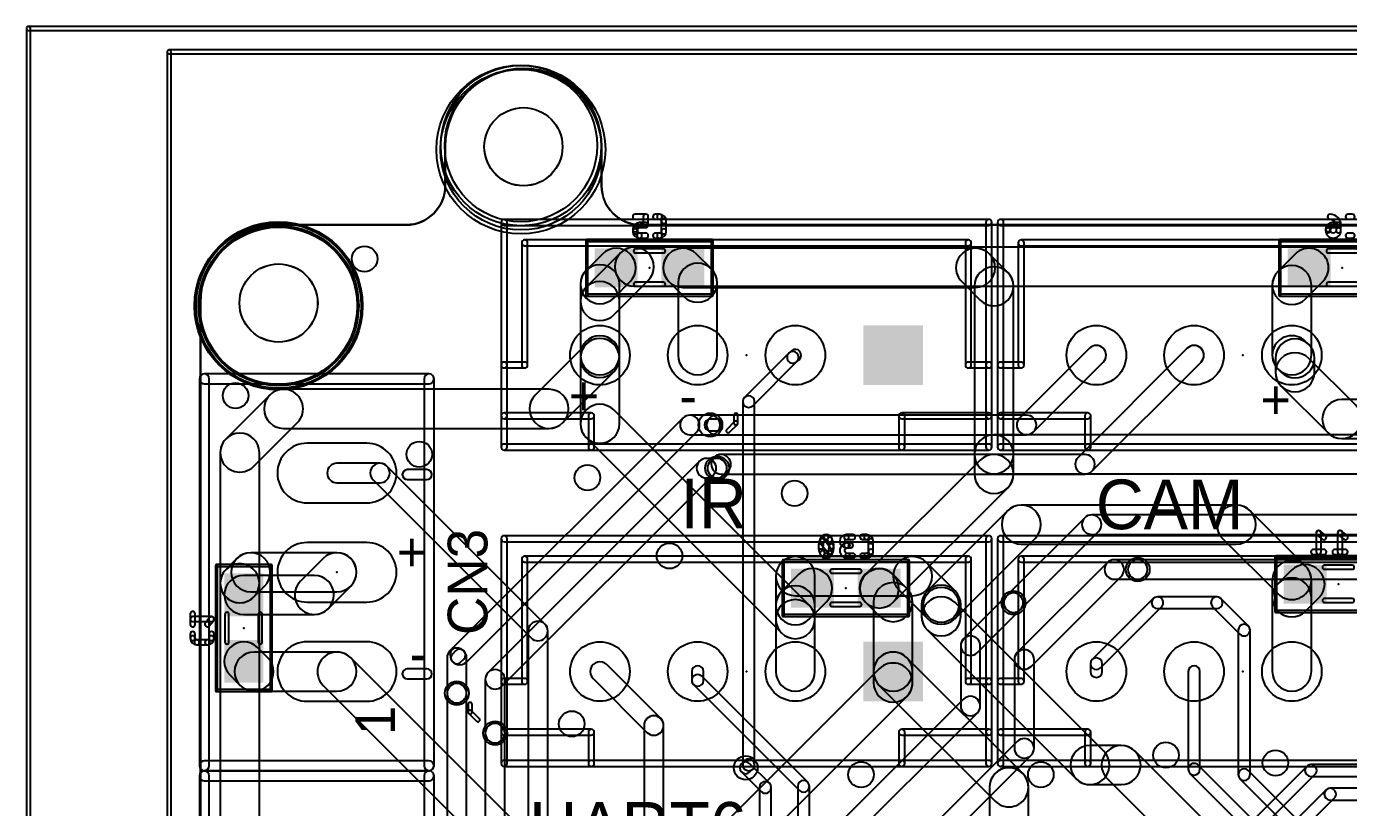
# Model space of a CAD drawing. Extents: x -4.5 to 73, y -1.7 to 47.2.
# Drawn here: x -4.45 to 29.37, y 27.16 to 47.15 of the extents above; entities that cross this region are included whole.
import ezdxf
from ezdxf.enums import TextEntityAlignment as Align

# ---------------------------------------------------------------- set-up
doc = ezdxf.new("R2010")
doc.units = 0
for name, color, linetype in [('1', 12, 'CONTINUOUS'), ('16', 132, 'CONTINUOUS'), ('17', 110, 'CONTINUOUS'), ('18', 110, 'CONTINUOUS'), ('20', 31, 'CONTINUOUS'), ('21', 253, 'CONTINUOUS'), ('22', 253, 'CONTINUOUS'), ('23', 53, 'CONTINUOUS'), ('24', 53, 'CONTINUOUS'), ('25', 253, 'CONTINUOUS'), ('26', 253, 'CONTINUOUS'), ('40', 132, 'CONTINUOUS'), ('41', 12, 'CONTINUOUS'), ('42', 132, 'CONTINUOUS'), ('51', 253, 'CONTINUOUS'), ('52', 253, 'CONTINUOUS')]:
    doc.layers.add(name, color=color, linetype=linetype)

# ---------------------------------------------------------------- blocks, each defined once
blk = doc.blocks.new('RECT')
blk.add_solid([(-0.5, -0.5), (0.5, -0.5), (-0.5, 0.5), (0.5, 0.5)])
blk = doc.blocks.new('ROUNDP')
blk.add_circle((0, 0), 0.5)
blk = doc.blocks.new('LONGP100')
blk.add_lwpolyline([(-0.5, -0.5), (0.5, -0.5, 1), (0.5, 0.5), (-0.5, 0.5, 1)], format="xyb", close=True)
blk = doc.blocks.new('SQUAREP')
blk.add_solid([(-0.5, -0.5), (0.5, -0.5), (-0.5, 0.5), (0.5, 0.5)])
blk = doc.blocks.new('ROUNDV')
blk.add_circle((0, 0), 0.5)

msp = doc.modelspace()

# ---------------------------------------------------------------- linework, layer by layer
at = {"layer": '1'}
for points in [[(-0.85, 46.5), (-0.85, -1.6, 1), (-0.75, -1.6), (-0.75, 46.5, 1)], [(72.4, 46.55), (-0.8, 46.55, 1), (-0.8, 46.45), (72.4, 46.45, 1)], [(10.5736, 39.7664), (11.4536, 40.6464, 1), (10.7464, 41.3536), (9.8664, 40.4736, 1)], [(11.1, 40.5), (40.7, 40.5, 1), (40.7, 41.5), (11.1, 41.5, 1)], [(10.72, 38.735), (10.72, 40.12, 1), (9.72, 40.12), (9.72, 38.735, 1)], [(9.72, 38.735), (9.72, 38.6649, 1), (10.72, 38.6649), (10.72, 38.735, 1)], [(27.5664, 38.3814), (27.6464, 38.3014, 1), (28.3536, 39.0086), (28.2736, 39.0886, 1)], [(9.8664, 39.0184), (8.5645, 37.7164, 1), (9.2716, 37.0093), (10.5736, 38.3113, 1)], [(10.72, 36.98), (10.72, 38.6649, 1), (9.72, 38.6649), (9.72, 36.98, 1)], [(22.7432, 38.9118), (20.9574, 37.126, 1), (21.311, 36.7724), (23.0968, 38.5582, 1)], [(22.8062, 35.7676), (25.5968, 38.5582, 1), (25.2432, 38.9118), (22.4526, 36.1212, 1)], [(27.5, 38.655), (27.5, 38.3, 1), (28.5, 38.3), (28.5, 38.655, 1)], [(27.6464, 37.9464), (28.8464, 36.7464, 1), (29.5536, 37.4536), (28.3536, 38.6536, 1)], [(1.3621, 35.8895), (2.4819, 37.0093, 1), (1.7748, 37.7164), (0.6549, 36.5966, 1)], [(2.1283, 36.8629), (8.918, 36.8629, 1), (8.918, 37.8629), (2.1283, 37.8629, 1)], [(29.2, 36.6), (60.1, 36.6, 1), (60.1, 37.6), (29.2, 37.6, 1)], [(15.5736, 32.3336), (10.5736, 37.3336, 1), (9.8664, 36.6264), (14.8664, 31.6264, 1)], [(13.2, 37.0992), (13.0458, 37.0992, 1), (13.0458, 36.7992), (13.2, 36.7992, 1)], [(21.1342, 37.1992), (13.2, 37.1992, 1), (13.2, 36.6992), (21.1342, 36.6992, 1)], [(1.5085, 32.9), (1.5085, 36.2431, 1), (0.5085, 36.2431), (0.5085, 32.9, 1)], [(13.3964, 35.6676), (13.4964, 35.7676, 1), (13.1428, 36.1212), (13.0428, 36.0212, 1)], [(13.3196, 35.6944), (22.6294, 35.6944, 1), (22.6294, 36.1944), (13.3196, 36.1944, 1)], [(3.4925, 35.4688), (4.5925, 35.4688, 1), (4.5925, 35.9688), (3.4925, 35.9688, 1)], [(8.813, 31.8518), (4.7693, 35.8955, 1), (4.4157, 35.542), (8.4594, 31.4983, 1)], [(22.6232, 34.5768), (20.6232, 32.5768, 1), (20.9768, 32.2232), (22.9768, 34.2232, 1)], [(34.6, 34.65), (22.8, 34.65, 1), (22.8, 34.15), (34.6, 34.15, 1)], [(0.9337, 33.5323), (0.6549, 33.2536, 1), (1.3621, 32.5464), (1.6408, 32.8252, 1)], [(3.4925, 33.6788), (1.2873, 33.6788, 1), (1.2873, 32.6788), (3.4925, 32.6788, 1)], [(15.72, 31.98), (15.72, 33.08, 1), (14.72, 33.08), (14.72, 31.98, 1)], [(15.22, 32.58), (18.22, 32.58, 1), (18.22, 33.58), (15.22, 33.58, 1)], [(17.8664, 32.7264), (18.5964, 31.9964, 1), (19.3036, 32.7036), (18.5736, 33.4336, 1)], [(35.6492, 33.5014), (23.9772, 33.5014, 1), (23.9772, 33.0014), (35.6492, 33.0014, 1)], [(1.5085, 23.1), (1.5085, 32.9, 1), (0.5085, 32.9), (0.5085, 23.1, 1)], [(19.45, 32.05), (19.45, 32.35, 1), (18.45, 32.35), (18.45, 32.05, 1)], [(15.72, 30.6388), (15.72, 31.98, 1), (14.72, 31.98), (14.72, 30.6388, 1)], [(23.1081, 28.599), (19.3036, 32.4036, 1), (18.5964, 31.6964), (22.401, 27.8919, 1)], [(24.3752, 32.5061), (22.8139, 30.9448, 1), (23.0261, 30.7327), (24.5873, 32.2939, 1)], [(26, 32.55), (24.4813, 32.55, 1), (24.4813, 32.25), (26, 32.25, 1)], [(26.8061, 31.8061), (26.1061, 32.5061, 1), (25.8939, 32.2939), (26.5939, 31.5939, 1)], [(8.3862, 31.6751), (8.3862, 20.6, 1), (8.8862, 20.6), (8.8862, 31.6751, 1)], [(26.85, 28), (26.85, 31.7, 1), (26.55, 31.7), (26.55, 28, 1)], [(17.3664, 30.2852), (20.3291, 27.3225, 1), (21.0362, 28.0296), (18.0736, 30.9923, 1)], [(11.7768, 29.4355), (10.3968, 30.8155, 1), (10.0432, 30.462), (11.4232, 29.082, 1)], [(12.57, 30.6388), (12.57, 30.4104, 1), (12.87, 30.4104), (12.87, 30.6388, 1)], [(22.77, 30.8388), (22.77, 30.6388, 1), (23.07, 30.6388), (23.07, 30.8388, 1)], [(25.27, 30.6388), (25.27, 28.1388, 1), (25.57, 28.1388), (25.57, 30.6388, 1)], [(12.6139, 30.3043), (15.3231, 27.5951, 1), (15.5353, 27.8073), (12.8261, 30.5165, 1)], [(6.8098, 20.1402), (6.8098, 30.0846, 1), (6.3098, 30.0846), (6.3098, 20.1402, 1)], [(11.35, 29.2588), (11.35, 20.3776, 1), (11.85, 20.3776), (11.85, 29.2588, 1)], [(7.7884, 20.5616), (7.7884, 29.0632, 1), (7.2884, 29.0632), (7.2884, 20.5616, 1)], [(23.5545, 28.7455), (22.7545, 28.7455, 1), (22.7545, 27.7455), (23.5545, 27.7455, 1)], [(25.9036, 26.6036), (23.9081, 28.599, 1), (23.201, 27.8919), (25.1964, 25.8964, 1)], [(13.8445, 28.0689), (14.3445, 27.5689, 1), (14.5567, 27.7811), (14.0567, 28.2811, 1)], [(20.1827, 27.6761), (20.1827, 25.161, 1), (21.1827, 25.161), (21.1827, 27.6761, 1)], [(29.3085, 24.4624), (25.5261, 28.2448, 1), (25.3139, 28.0327), (29.0963, 24.2503, 1)], [(30.1061, 24.8061), (26.8061, 28.1061, 1), (26.5939, 27.8939), (29.8939, 24.5939, 1)], [(14.3006, 27.675), (14.3006, 19.0494, 1), (14.6006, 19.0494), (14.6006, 27.675, 1)], [(15.2792, 27.7012), (15.2792, 19.4708, 1), (15.5792, 19.4708), (15.5792, 27.7012, 1)]]:
    msp.add_lwpolyline(points, format="xyb", close=True, dxfattribs=at)
at = {"layer": '16'}
for points in [[(-4.45, 47.1), (-4.45, -0.7, 1), (-4.35, -0.7), (-4.35, 47.1, 1)], [(72.9, 47.15), (-4.4, 47.15, 1), (-4.4, 47.05), (72.9, 47.05, 1)], [(10.5736, 40.1989), (10.9923, 40.6177, 1), (10.2852, 41.3248), (9.8664, 40.9061, 1)], [(12.3388, 40.4713), (19.8287, 40.4713, 1), (19.8287, 41.4713), (12.3388, 41.4713, 1)], [(13.0736, 40.9436), (12.6923, 41.3248, 1), (11.9852, 40.6177), (12.3664, 40.2364, 1)], [(19.4752, 40.6177), (19.9464, 40.1464, 1), (20.6536, 40.8536), (20.1823, 41.3248, 1)], [(28.2736, 40.1777), (28.7136, 40.6177, 1), (28.0064, 41.3248), (27.5664, 40.8848, 1)], [(10.72, 38.735), (10.72, 40.5525, 1), (9.72, 40.5525), (9.72, 38.735, 1)], [(13.22, 38.735), (13.22, 40.59, 1), (12.22, 40.59), (12.22, 38.735, 1)], [(19.8, 40.5), (19.8, 36.2, 1), (20.8, 36.2), (20.8, 40.5, 1)], [(28.42, 38.735), (28.42, 40.5313, 1), (27.42, 40.5313), (27.42, 38.735, 1)], [(15.0493, 38.7863), (13.9183, 37.6553, 1), (14.1305, 37.4431), (15.2615, 38.5741, 1)], [(15.2524, 38.5658), (15.317, 38.6206, 1), (15.123, 38.8494), (15.0584, 38.7946, 1)], [(13.8744, 37.5492), (13.8744, 28.2488, 1), (14.1744, 28.2488), (14.1744, 37.5492, 1)], [(12.3428, 37.126), (6.4584, 31.2416, 1), (6.812, 30.888), (12.6964, 36.7724, 1)], [(13.0458, 37.1992), (12.5196, 37.1992, 1), (12.5196, 36.6992), (13.0458, 36.6992, 1)], [(19.8, 36.2), (19.8, 35.695, 1), (20.8, 35.695), (20.8, 36.2, 1)], [(20.3, 35.7), (30.02, 35.7, 1), (30.02, 36.7), (20.3, 36.7, 1)], [(19.9464, 36.0486), (17.0164, 33.1186, 1), (17.7236, 32.4114), (20.6536, 35.3414, 1)], [(7.7152, 30.2616), (13.1212, 35.6676, 1), (12.7676, 36.0212), (7.3616, 30.6152, 1)], [(12.9444, 35.5944), (13.2196, 35.5944, 1), (13.2196, 36.0944), (12.9444, 36.0944, 1)], [(20.6464, 34.7536), (18.5964, 32.7036, 1), (19.3036, 31.9964), (21.3536, 34.0464, 1)], [(26.5, 34.9), (21, 34.9, 1), (21, 33.9), (26.5, 33.9, 1)], [(28.2736, 33.3336), (26.8536, 34.7536, 1), (26.1464, 34.0464), (27.5664, 32.6264, 1)], [(3.1389, 33.5323), (2.5602, 32.9536, 1), (3.2673, 32.2464), (3.8461, 32.8252, 1)], [(23.2004, 33.4282), (20.8978, 31.1256, 1), (21.2514, 30.772), (23.554, 33.0746, 1)], [(23.9772, 33.5014), (23.3772, 33.5014, 1), (23.3772, 33.0014), (23.9772, 33.0014, 1)], [(15.5736, 31.9814), (16.0136, 32.4214, 1), (15.3064, 33.1286), (14.8664, 32.6886, 1)], [(17.7236, 33.1186), (17.7136, 33.1286, 1), (17.0064, 32.4214), (17.0164, 32.4114, 1)], [(18.0736, 32.7686), (17.7236, 33.1186, 1), (17.0164, 32.4114), (17.3664, 32.0614, 1)], [(28.2736, 32.1814), (28.6136, 32.5214, 1), (27.9064, 33.2286), (27.5664, 32.8886, 1)], [(28.42, 30.6388), (28.42, 32.98, 1), (27.42, 32.98), (27.42, 30.6388, 1)], [(2.9138, 33.1), (1.1113, 33.1, 1), (1.1113, 32.1), (2.9138, 32.1, 1)], [(15.72, 30.6388), (15.72, 32.335, 1), (14.72, 32.335), (14.72, 30.6388, 1)], [(18.22, 30.6388), (18.22, 32.415, 1), (17.22, 32.415), (17.22, 30.6388, 1)], [(28.42, 30.6388), (28.42, 32.535, 1), (27.42, 32.535), (27.42, 30.6388, 1)], [(20.6232, 32.5768), (19.5232, 31.4768, 1), (19.8768, 31.1232), (20.9768, 32.2232, 1)], [(19.45, 31.3), (19.45, 29.7554, 1), (19.95, 29.7554), (19.95, 31.3, 1)], [(1.7261, 30.9923), (1.4648, 31.2536, 1), (0.7577, 30.5464), (1.0189, 30.2852, 1)], [(3.4925, 31.1388), (1.3725, 31.1388, 1), (1.3725, 30.1388), (3.4925, 30.1388, 1)], [(3.1389, 30.2852), (7.3464, 26.0777, 1), (8.0536, 26.7848), (3.8461, 30.9923, 1)], [(6.3098, 30.9894), (6.3098, 30.0846, 1), (6.8098, 30.0846), (6.8098, 30.9894, 1)], [(6.5291, 31.1709), (6.4537, 31.0955, 1), (6.6659, 30.8833), (6.7413, 30.9587, 1)], [(18.22, 30.3575), (18.22, 30.6388, 1), (17.22, 30.6388), (17.22, 30.3575, 1)], [(20.8246, 30.9488), (20.8246, 28.6746, 1), (21.3246, 28.6746), (21.3246, 30.9488, 1)], [(17.3664, 30.7111), (12.9777, 26.3223, 1), (13.6848, 25.6152), (18.0736, 30.0039, 1)], [(7.7884, 29.0632), (7.7884, 30.4384, 1), (7.2884, 30.4384), (7.2884, 29.0632, 1)], [(19.5232, 29.9322), (15.9906, 26.3996, 1), (16.3442, 26.046), (19.8768, 29.5786, 1)], [(20.8978, 28.8514), (17.4232, 25.3768, 1), (17.7768, 25.0232), (21.2514, 28.4978, 1)], [(13.9183, 28.3549), (13.8445, 28.2811, 1), (14.0567, 28.0689), (14.1305, 28.1427, 1)], [(24.7061, 24.1939), (28.5121, 27.9999, 1), (28.2999, 28.2121), (24.4939, 24.4061, 1)], [(32.8156, 28.256), (28.406, 28.256, 1), (28.406, 27.956), (32.8156, 27.956, 1)], [(28.7939, 27.6061), (25.6939, 24.5061, 1), (25.9061, 24.2939), (29.0061, 27.3939, 1)], [(35.4, 27.65), (28.9, 27.65, 1), (28.9, 27.35), (35.4, 27.35, 1)]]:
    msp.add_lwpolyline(points, format="xyb", close=True, dxfattribs=at)
at = {"layer": '20'}
for points in [[(10.2621, 44.0714, 1), (10.2631, 44.0714, 1), (6.2621, 44.0714, 1), (6.2631, 44.0714, -1)], [(6.2621, 44.0714), (6.2621, 43.0714, 1), (6.2631, 43.0714), (6.2631, 44.0714, 1)], [(10.2631, 43.0714), (10.2631, 44.0714, 1), (10.2621, 44.0714), (10.2621, 43.0714, 1)], [(5.2626, 42.0719, 1), (5.2626, 42.0709, 0.4142), (6.2631, 43.0714, 1), (6.2621, 43.0714, -0.4142)], [(10.2631, 43.0714, 1), (10.2621, 43.0714, 0.4142), (11.2626, 42.0709, 1), (11.2626, 42.0719, -0.4142)], [(2, 42.0709, 1), (2, 42.0719, 0.4142), (-0.0005, 40.0714, 1), (0.0005, 40.0714, -0.4142)], [(5.2626, 42.0719), (2, 42.0719, 1), (2, 42.0709), (5.2626, 42.0709, 1)], [(34.2076, 42.0719), (11.2626, 42.0719, 1), (11.2626, 42.0709), (34.2076, 42.071, 1)], [(-0.0005, 40.0714), (-0.0005, 6, 1), (0.0005, 6), (0.0005, 40.0714, 1)]]:
    msp.add_lwpolyline(points, format="xyb", close=True, dxfattribs=at)
for centre, radius in [((8.2626, 44.0714), 1.0005), ((8.2626, 44.0714), 0.9995), ((2, 40.0714), 1.0005), ((2, 40.0714), 0.9995)]:
    msp.add_circle(centre, radius, dxfattribs=at)
at = {"layer": '21'}
for points in [[(7.77, 42.0588), (20.17, 42.0588, 1), (20.17, 42.2112), (7.77, 42.2112, 1)], [(7.8462, 38.485), (7.8462, 42.135, 1), (7.6938, 42.135), (7.6938, 38.485, 1)], [(20.2462, 38.485), (20.2462, 42.135, 1), (20.0938, 42.135), (20.0938, 38.485, 1)], [(20.47, 42.0588), (32.87, 42.0588, 1), (32.87, 42.2112), (20.47, 42.2112, 1)], [(20.5462, 38.485), (20.5462, 42.135, 1), (20.3938, 42.135), (20.3938, 38.485, 1)], [(19.645, 41.6862), (8.295, 41.6862, 1), (8.295, 41.5338), (19.645, 41.5338, 1)], [(8.2188, 41.61), (8.2188, 38.485, 1), (8.3712, 38.485), (8.3712, 41.61, 1)], [(19.7212, 38.485), (19.7212, 41.61, 1), (19.5688, 41.61), (19.5688, 38.485, 1)], [(32.345, 41.6862), (20.995, 41.6862, 1), (20.995, 41.5338), (32.345, 41.5338, 1)], [(20.9188, 41.61), (20.9188, 38.485, 1), (21.0712, 38.485), (21.0712, 41.61, 1)], [(7.8462, 37.185), (7.8462, 38.485, 1), (7.6938, 38.485), (7.6938, 37.185, 1)], [(8.295, 38.5612), (7.77, 38.5612, 1), (7.77, 38.4088), (8.295, 38.4088, 1)], [(20.17, 38.5612), (19.645, 38.5612, 1), (19.645, 38.4088), (20.17, 38.4088, 1)], [(20.2462, 37.185), (20.2462, 38.485, 1), (20.0938, 38.485), (20.0938, 37.185, 1)], [(20.5462, 37.185), (20.5462, 38.485, 1), (20.3938, 38.485), (20.3938, 37.185, 1)], [(20.995, 38.5612), (20.47, 38.5612, 1), (20.47, 38.4088), (20.995, 38.4088, 1)], [(5.85, 38.2558), (0.1, 38.2558, 1), (0.1, 38.0018), (5.85, 38.0018, 1)], [(-0.027, 38.1288), (-0.027, 28.2288, 1), (0.227, 28.2288), (0.227, 38.1288, 1)], [(5.977, 28.2288), (5.977, 38.1288, 1), (5.723, 38.1288), (5.723, 28.2288, 1)], [(7.8462, 36.385), (7.8462, 37.185, 1), (7.6938, 37.185), (7.6938, 36.385, 1)], [(10, 37.2612), (7.77, 37.2612, 1), (7.77, 37.1088), (10, 37.1088, 1)], [(10.0762, 36.385), (10.0762, 37.185, 1), (9.9238, 37.185), (9.9238, 36.385, 1)], [(20.17, 37.2612), (17.94, 37.2612, 1), (17.94, 37.1088), (20.17, 37.1088, 1)], [(17.8638, 37.185), (17.8638, 36.385, 1), (18.0162, 36.385), (18.0162, 37.185, 1)], [(20.2462, 36.385), (20.2462, 37.185, 1), (20.0938, 37.185), (20.0938, 36.385, 1)], [(20.5462, 36.385), (20.5462, 37.185, 1), (20.3938, 37.185), (20.3938, 36.385, 1)], [(22.7, 37.2612), (20.47, 37.2612, 1), (20.47, 37.1088), (22.7, 37.1088, 1)], [(22.7762, 36.385), (22.7762, 37.185, 1), (22.6238, 37.185), (22.6238, 36.385, 1)], [(10, 36.4612), (7.77, 36.4612, 1), (7.77, 36.3088), (10, 36.3088, 1)], [(17.94, 36.4612), (10, 36.4612, 1), (10, 36.3088), (17.94, 36.3088, 1)], [(20.17, 36.4612), (17.94, 36.4612, 1), (17.94, 36.3088), (20.17, 36.3088, 1)], [(22.7, 36.4612), (20.47, 36.4612, 1), (20.47, 36.3088), (22.7, 36.3088, 1)], [(30.64, 36.4612), (22.7, 36.4612, 1), (22.7, 36.3088), (30.64, 36.3088, 1)], [(5.7925, 35.8058), (5.2925, 35.8058, 1), (5.2925, 35.5517), (5.7925, 35.5517, 1)], [(7.77, 33.9626), (20.17, 33.9626, 1), (20.17, 34.115), (7.77, 34.115, 1)], [(7.8462, 30.3888), (7.8462, 34.0388, 1), (7.6938, 34.0388), (7.6938, 30.3888, 1)], [(20.2462, 30.3888), (20.2462, 34.0388, 1), (20.0938, 34.0388), (20.0938, 30.3888, 1)], [(20.47, 33.9626), (32.87, 33.9626, 1), (32.87, 34.115), (20.47, 34.115, 1)], [(20.5462, 30.3888), (20.5462, 34.0388, 1), (20.3938, 34.0388), (20.3938, 30.3888, 1)], [(19.645, 33.59), (8.295, 33.59, 1), (8.295, 33.4376), (19.645, 33.4376, 1)], [(8.2188, 33.5138), (8.2188, 30.3888, 1), (8.3712, 30.3888), (8.3712, 33.5138, 1)], [(19.7212, 30.3888), (19.7212, 33.5138, 1), (19.5688, 33.5138), (19.5688, 30.3888, 1)], [(32.345, 33.59), (20.995, 33.59, 1), (20.995, 33.4376), (32.345, 33.4376, 1)], [(20.9188, 33.5138), (20.9188, 30.3888, 1), (21.0712, 30.3888), (21.0712, 33.5138, 1)], [(5.7925, 30.7058), (5.2925, 30.7058, 1), (5.2925, 30.4518), (5.7925, 30.4518, 1)], [(7.8462, 29.0888), (7.8462, 30.3888, 1), (7.6938, 30.3888), (7.6938, 29.0888, 1)], [(8.295, 30.465), (7.77, 30.465, 1), (7.77, 30.3126), (8.295, 30.3126, 1)], [(20.17, 30.465), (19.645, 30.465, 1), (19.645, 30.3126), (20.17, 30.3126, 1)], [(20.2462, 29.0888), (20.2462, 30.3888, 1), (20.0938, 30.3888), (20.0938, 29.0888, 1)], [(20.5462, 29.0888), (20.5462, 30.3888, 1), (20.3938, 30.3888), (20.3938, 29.0888, 1)], [(20.995, 30.465), (20.47, 30.465, 1), (20.47, 30.3126), (20.995, 30.3126, 1)], [(7.8462, 28.2888), (7.8462, 29.0888, 1), (7.6938, 29.0888), (7.6938, 28.2888, 1)], [(10, 29.165), (7.77, 29.165, 1), (7.77, 29.0126), (10, 29.0126, 1)], [(10.0762, 28.2888), (10.0762, 29.0888, 1), (9.9238, 29.0888), (9.9238, 28.2888, 1)], [(20.17, 29.165), (17.94, 29.165, 1), (17.94, 29.0126), (20.17, 29.0126, 1)], [(17.8638, 29.0888), (17.8638, 28.2888, 1), (18.0162, 28.2888), (18.0162, 29.0888, 1)], [(20.2462, 28.2888), (20.2462, 29.0888, 1), (20.0938, 29.0888), (20.0938, 28.2888, 1)], [(20.5462, 28.2888), (20.5462, 29.0888, 1), (20.3938, 29.0888), (20.3938, 28.2888, 1)], [(22.7, 29.165), (20.47, 29.165, 1), (20.47, 29.0126), (22.7, 29.0126, 1)], [(22.7762, 28.2888), (22.7762, 29.0888, 1), (22.6238, 29.0888), (22.6238, 28.2888, 1)], [(0.1, 28.1018), (5.85, 28.1018, 1), (5.85, 28.3558), (0.1, 28.3558, 1)], [(-0.027, 27.9688), (-0.027, 18.0688, 1), (0.227, 18.0688), (0.227, 27.9688, 1)], [(5.85, 28.0957), (0.1, 28.0957, 1), (0.1, 27.8418), (5.85, 27.8418, 1)], [(5.977, 18.0688), (5.977, 27.9688, 1), (5.723, 27.9688), (5.723, 18.0688, 1)], [(10, 28.365), (7.77, 28.365, 1), (7.77, 28.2126), (10, 28.2126, 1)], [(17.94, 28.365), (10, 28.365, 1), (10, 28.2126), (17.94, 28.2126, 1)], [(20.17, 28.365), (17.94, 28.365, 1), (17.94, 28.2126), (20.17, 28.2126, 1)], [(22.7, 28.365), (20.47, 28.365, 1), (20.47, 28.2126), (22.7, 28.2126, 1)], [(30.64, 28.365), (22.7, 28.365, 1), (22.7, 28.2126), (30.64, 28.2126, 1)]]:
    msp.add_lwpolyline(points, format="xyb", close=True, dxfattribs=at)
at = {"layer": '23'}
for p in [(13.97, 38.735), (26.67, 38.735), (3.4925, 33.1788), (13.97, 30.6388), (26.67, 30.6388)]:
    msp.add_point(p, dxfattribs=at)
at = {"layer": '24'}
for p in [(11.4888, 40.9713), (29.21, 40.9713), (29.11, 32.875), (16.51, 32.775), (1.1113, 31.75)]:
    msp.add_point(p, dxfattribs=at)
at = {"layer": '26'}
for points in [[(11.3928, 42.3428), (11.1247, 42.3428, 1), (11.1247, 42.2159), (11.3928, 42.2159, 1)], [(11.4563, 42.0649), (11.4563, 42.2794, 1), (11.3293, 42.2794), (11.3293, 42.0649, 1)], [(11.7456, 42.3428), (11.6384, 42.3428, 1), (11.6384, 42.2159), (11.7456, 42.2159, 1)], [(11.7893, 42.1721, 1), (11.9163, 42.1721, 0.4142), (11.7456, 42.3428, 1), (11.7456, 42.2158, -0.4142)], [(29.0505, 42.0649, 1), (29.1775, 42.0649, 0.4142), (28.8995, 42.3428, 1), (28.8995, 42.2158, -0.4142)], [(29.4668, 42.3428), (29.3596, 42.3428, 1), (29.3596, 42.2159), (29.4668, 42.2159, 1)], [(11.2319, 42.0014, 1), (11.2319, 42.1284, 0.4142), (11.0612, 41.9576, 1), (11.1882, 41.9576, -0.4142)], [(11.1882, 41.904), (11.1882, 41.9576, 1), (11.0612, 41.9576), (11.0612, 41.904, 1)], [(11.1882, 41.904, 1), (11.0612, 41.904, 0.4142), (11.2319, 41.7333, 1), (11.2319, 41.8603, -0.4142)], [(11.2319, 42.0014), (11.3928, 42.0014, 1), (11.3928, 42.1284), (11.2319, 42.1284, 1)], [(11.7456, 41.8603, 1), (11.7456, 41.7333, 0.4142), (11.9163, 41.904, 1), (11.7893, 41.904, -0.4142)], [(11.9163, 41.904), (11.9163, 42.1721, 1), (11.7893, 42.1721), (11.7893, 41.904, 1)], [(28.9532, 42.0014, 1), (28.9532, 42.1284, 0.4142), (28.7824, 41.9576, 1), (28.9094, 41.9576, -0.4142)], [(28.7824, 41.9576), (28.7824, 41.9308, 1), (28.9094, 41.9308), (28.9094, 41.9576, 1)], [(28.9094, 41.9308, 1), (28.7824, 41.9308, 1), (29.1775, 41.9308, 1), (29.0505, 41.9308, -1)], [(29.114, 42.1284), (28.9532, 42.1284, 1), (28.9532, 42.0014), (29.114, 42.0014, 1)], [(29.1775, 41.9308), (29.1775, 42.0649, 1), (29.0505, 42.0649), (29.0505, 41.9308, 1)], [(11.3928, 41.8603), (11.2319, 41.8603, 1), (11.2319, 41.7333), (11.3928, 41.7333, 1)], [(11.6384, 41.7333), (11.7456, 41.7333, 1), (11.7456, 41.8603), (11.6384, 41.8603, 1)], [(29.3596, 41.7333), (29.4668, 41.7333, 1), (29.4668, 41.8603), (29.3596, 41.8603, 1)], [(28.5421, 34.1831), (28.5421, 33.7005, 1), (28.6692, 33.7005), (28.6692, 34.1831, 1)], [(28.7794, 34.1254), (28.6453, 34.2327, 1), (28.566, 34.1335), (28.7, 34.0263, 1)], [(29.328, 34.1254), (29.194, 34.2327, 1), (29.1146, 34.1335), (29.2487, 34.0263, 1)], [(29.0908, 34.1831), (29.0908, 33.7005, 1), (29.2178, 33.7005), (29.2178, 34.1831, 1)], [(15.9689, 33.9882, 1), (15.8547, 34.0439, 0.1139), (15.8081, 33.8418, 1), (15.9351, 33.8418, -0.1139)], [(15.9351, 33.8418, 1), (15.8081, 33.8418, 0.1139), (15.8547, 33.6397, 1), (15.9689, 33.6953, -0.1139)], [(16.1625, 33.7474), (15.948, 34.0155, 1), (15.8488, 33.9362), (16.0633, 33.6681, 1)], [(16.0056, 34.0196, 1), (16.0057, 34.1466, 0.3205), (15.8517, 34.0367, 1), (15.9719, 33.9955, -0.3205)], [(16.0394, 33.9955, 1), (16.1596, 34.0367, 0.3205), (16.0057, 34.1466, 1), (16.0056, 34.0196, -0.3205)], [(16.0762, 33.8418, 1), (16.2032, 33.8418, 0.1139), (16.1566, 34.0439, 1), (16.0424, 33.9882, -0.1139)], [(16.0424, 33.6953, 1), (16.1566, 33.6397, 0.1139), (16.2032, 33.8418, 1), (16.0762, 33.8418, -0.1139)], [(16.5275, 34.0196, 1), (16.5275, 34.1466, 1), (16.5275, 33.8051, 1), (16.5275, 33.9321, -1)], [(16.5543, 33.8051, 1), (16.5543, 33.9321, 1), (16.5543, 33.537, 1), (16.5543, 33.664, -1)], [(16.6883, 34.1466), (16.5275, 34.1466, 1), (16.5275, 34.0196), (16.6883, 34.0196, 1)], [(16.5275, 33.8051), (16.6347, 33.8051, 1), (16.6347, 33.9321), (16.5275, 33.9321, 1)], [(17.0412, 34.1466), (16.9339, 34.1466, 1), (16.9339, 34.0196), (17.0412, 34.0196, 1)], [(17.0849, 33.9759, 1), (17.2119, 33.9759, 0.4142), (17.0412, 34.1466, 1), (17.0412, 34.0196, -0.4142)], [(17.2119, 33.7077), (17.2119, 33.9759, 1), (17.0849, 33.9759), (17.0849, 33.7077, 1)], [(15.9719, 33.6881, 1), (15.8517, 33.6469, 0.3204), (16.0056, 33.537, 1), (16.0057, 33.664, -0.3204)], [(16.0057, 33.664, 1), (16.0056, 33.537, 0.3205), (16.1596, 33.6469, 1), (16.0394, 33.6881, -0.3205)], [(16.6883, 33.664), (16.5543, 33.664, 1), (16.5543, 33.537), (16.6883, 33.537, 1)], [(16.9339, 33.537), (17.0412, 33.537, 1), (17.0412, 33.664), (16.9339, 33.664, 1)], [(17.0412, 33.664, 1), (17.0412, 33.537, 0.4142), (17.2119, 33.7077, 1), (17.0849, 33.7077, -0.4142)], [(28.7397, 33.764), (28.4716, 33.764, 1), (28.4716, 33.637), (28.7397, 33.637, 1)], [(29.2883, 33.764), (29.0202, 33.764, 1), (29.0202, 33.637), (29.2883, 33.637, 1)], [(-0.1333, 31.846), (-0.1333, 32.1141, 1), (-0.2603, 32.1141), (-0.2603, 31.846, 1)], [(0.2858, 32.0435), (-0.1968, 32.0435, 1), (-0.1968, 31.9165), (0.2858, 31.9165, 1)], [(0.2281, 31.8063), (0.3353, 31.9404, 1), (0.2362, 32.0197), (0.1289, 31.8856, 1)], [(-0.2603, 31.6004), (-0.2603, 31.4932, 1), (-0.1333, 31.4932), (-0.1333, 31.6004, 1)], [(-0.1333, 31.4932, 1), (-0.2603, 31.4932, 0.4142), (-0.0896, 31.3224, 1), (-0.0896, 31.4494, -0.4142)], [(0.1785, 31.4494, 1), (0.1785, 31.3224, 0.4142), (0.3492, 31.4932, 1), (0.2223, 31.4932, -0.4142)], [(0.3493, 31.4932), (0.3493, 31.6004, 1), (0.2223, 31.6004), (0.2223, 31.4932, 1)], [(-0.0896, 31.3224), (0.1785, 31.3224, 1), (0.1785, 31.4494), (-0.0896, 31.4494, 1)]]:
    msp.add_lwpolyline(points, format="xyb", close=True, dxfattribs=at)
at = {"layer": '40'}
for points in [[(9.8634, 41.6713), (9.8634, 40.2713, 1), (9.9141, 40.2713), (9.9141, 41.6713, 1)], [(13.0888, 41.6966), (9.8887, 41.6966, 1), (9.8887, 41.6459), (13.0888, 41.6459, 1)], [(13.1142, 40.2713), (13.1142, 41.6713, 1), (13.0634, 41.6713), (13.0634, 40.2713, 1)], [(27.5846, 41.6713), (27.5846, 40.2713, 1), (27.6354, 40.2713), (27.6354, 41.6713, 1)], [(30.81, 41.6966), (27.61, 41.6966, 1), (27.61, 41.6459), (30.81, 41.6459, 1)], [(9.8887, 40.2459), (13.0888, 40.2459, 1), (13.0888, 40.2966), (9.8887, 40.2966, 1)], [(27.61, 40.2459), (30.81, 40.2459, 1), (30.81, 40.2966), (27.61, 40.2966, 1)], [(18.11, 33.5004), (14.91, 33.5004, 1), (14.91, 33.4496), (18.11, 33.4496, 1)], [(14.8846, 33.475), (14.8846, 32.075, 1), (14.9354, 32.075), (14.9354, 33.475, 1)], [(18.1354, 32.075), (18.1354, 33.475, 1), (18.0846, 33.475), (18.0846, 32.075, 1)], [(30.71, 33.6004), (27.51, 33.6004, 1), (27.51, 33.5496), (30.71, 33.5496, 1)], [(27.4846, 33.575), (27.4846, 32.175, 1), (27.5354, 32.175), (27.5354, 33.575, 1)], [(0.3859, 33.35), (0.3859, 30.15, 1), (0.4366, 30.15), (0.4366, 33.35, 1)], [(1.8113, 33.3754), (0.4113, 33.3754, 1), (0.4113, 33.3246), (1.8113, 33.3246, 1)], [(1.8367, 30.15), (1.8367, 33.35, 1), (1.7858, 33.35), (1.7858, 30.15, 1)], [(27.51, 32.1496), (30.71, 32.1496, 1), (30.71, 32.2004), (27.51, 32.2004, 1)], [(14.91, 32.0496), (18.11, 32.0496, 1), (18.11, 32.1004), (14.91, 32.1004, 1)], [(0.4113, 30.1246), (1.8113, 30.1246, 1), (1.8113, 30.1754), (0.4113, 30.1754, 1)]]:
    msp.add_lwpolyline(points, format="xyb", close=True, dxfattribs=at)
at = {"layer": '41'}
for centre, radius in [((8.2, 44.1), 2.05), ((8.2, 44.1), 1.95), ((2, 40), 2.15), ((2, 40), 2.05)]:
    msp.add_circle(centre, radius, dxfattribs=at)
at = {"layer": '42'}
for points in [[(13.75, 37), (13.75, 37.2, 1), (13.65, 37.2), (13.65, 37, 1)], [(13.5354, 36.7646), (13.7354, 36.9646, 1), (13.6646, 37.0354), (13.4646, 36.8354, 1)], [(6.85, 29.8), (6.85, 29.6, 1), (6.95, 29.6), (6.95, 29.8, 1)], [(6.8646, 29.5646), (7.0646, 29.3646, 1), (7.1354, 29.4354), (6.9354, 29.6354, 1)]]:
    msp.add_lwpolyline(points, format="xyb", close=True, dxfattribs=at)
for centre, radius in [((8.2, 44), 2.1595), ((8.2, 44), 2.0595), ((2, 40), 2.1116), ((2, 40), 2.0116)]:
    msp.add_circle(centre, radius, dxfattribs=at)
at = {"layer": '52'}
for points in [[(11.8448, 41.4541), (11.1327, 41.4541, 1), (11.1327, 41.3524), (11.8448, 41.3524, 1)], [(29.566, 41.4541), (28.854, 41.4541, 1), (28.854, 41.3524), (29.566, 41.3524, 1)], [(11.8448, 40.6031), (11.1327, 40.6031, 1), (11.1327, 40.5014), (11.8448, 40.5014, 1)], [(29.566, 40.6031), (28.854, 40.6031, 1), (28.854, 40.5014), (29.566, 40.5014, 1)], [(16.866, 33.2578), (16.154, 33.2578, 1), (16.154, 33.1562), (16.866, 33.1562, 1)], [(29.466, 33.3578), (28.754, 33.3578, 1), (28.754, 33.2562), (29.466, 33.2562, 1)], [(29.466, 32.5068), (28.754, 32.5068, 1), (28.754, 32.4052), (29.466, 32.4052, 1)], [(0.6285, 32.106), (0.6285, 31.394, 1), (0.73, 31.394), (0.73, 32.106, 1)], [(1.4795, 32.106), (1.4795, 31.394, 1), (1.5811, 31.394), (1.5811, 32.106, 1)], [(16.866, 32.4068), (16.154, 32.4068, 1), (16.154, 32.3052), (16.866, 32.3052, 1)]]:
    msp.add_lwpolyline(points, format="xyb", close=True, dxfattribs=at)

# ---------------------------------------------------------------- block references
at = {"layer": '16', "xscale": 1.1}
for p, rotation in [((10.6387, 40.9713), 180), ((12.3388, 40.9713), 180), ((28.36, 40.9713), 180), ((1.1113, 32.6), 270), ((15.66, 32.775), 180), ((17.36, 32.775), 180), ((28.26, 32.875), 180), ((1.1113, 30.9), 270)]:
    msp.add_blockref('RECT', p, dxfattribs=dict(at, rotation=rotation))
at = {"layer": '17', "xscale": 1.524, "yscale": 1.524}
for name, p, rotation in [('ROUNDP', (10.22, 38.735), 270), ('ROUNDP', (10.22, 38.735), 270), ('ROUNDP', (12.72, 38.735), 270), ('ROUNDP', (12.72, 38.735), 270), ('ROUNDP', (15.22, 38.735), 270), ('ROUNDP', (15.22, 38.735), 270), ('SQUAREP', (17.72, 38.735), 270), ('SQUAREP', (17.72, 38.735), 270), ('ROUNDP', (22.92, 38.735), 270), ('ROUNDP', (22.92, 38.735), 270), ('ROUNDP', (25.42, 38.735), 270), ('ROUNDP', (25.42, 38.735), 270), ('ROUNDP', (27.92, 38.735), 270), ('ROUNDP', (27.92, 38.735), 270), ('LONGP100', (3.4925, 35.7188), 180), ('LONGP100', (3.4925, 35.7188), 180), ('LONGP100', (3.4925, 33.1788), 180), ('LONGP100', (3.4925, 33.1788), 180), ('LONGP100', (3.4925, 30.6388), 180), ('LONGP100', (3.4925, 30.6388), 180), ('ROUNDP', (10.22, 30.6388), 270), ('ROUNDP', (10.22, 30.6388), 270), ('ROUNDP', (12.72, 30.6388), 270), ('ROUNDP', (12.72, 30.6388), 270), ('ROUNDP', (15.22, 30.6388), 270), ('ROUNDP', (15.22, 30.6388), 270), ('SQUAREP', (17.72, 30.6388), 270), ('SQUAREP', (17.72, 30.6388), 270), ('ROUNDP', (22.92, 30.6388), 270), ('ROUNDP', (22.92, 30.6388), 270), ('ROUNDP', (25.42, 30.6388), 270), ('ROUNDP', (25.42, 30.6388), 270), ('ROUNDP', (27.92, 30.6388), 270), ('ROUNDP', (27.92, 30.6388), 270)]:
    msp.add_blockref(name, p, dxfattribs=dict(at, rotation=rotation))
at = {"layer": '18'}
for p, xscale, yscale in [((4.2, 41.2), 0.6548, 0.6548), ((4.2, 41.2), 0.6548, 0.6548), ((0.9, 37.7), 0.6548, 0.6548), ((0.9, 37.7), 0.6548, 0.6548), ((13.0458, 36.9492), 0.6096, 0.6096), ((13.0458, 36.9492), 0.6096, 0.6096), ((5.6, 36.2), 0.6548, 0.6548), ((5.6, 36.2), 0.6548, 0.6548), ((9.9, 35.6), 0.6548, 0.6548), ((9.9, 35.6), 0.6548, 0.6548), ((13.2196, 35.8444), 0.6096, 0.6096), ((13.2196, 35.8444), 0.6096, 0.6096), ((15.2, 35.2), 0.6548, 0.6548), ((15.2, 35.2), 0.6548, 0.6548), ((12, 33.6), 0.6548, 0.6548), ((12, 33.6), 0.6548, 0.6548), ((23.9772, 33.2514), 0.6096, 0.6096), ((23.9772, 33.2514), 0.6096, 0.6096), ((18.95, 32.35), 0.9048, 0.9048), ((18.95, 32.35), 0.9048, 0.9048), ((20.8, 32.4), 0.6096, 0.6096), ((20.8, 32.4), 0.6096, 0.6096), ((6.5598, 30.0846), 0.6096, 0.6096), ((6.5598, 30.0846), 0.6096, 0.6096), ((9.5, 29.3), 0.6548, 0.6548), ((9.5, 29.3), 0.6548, 0.6548), ((7.5384, 29.0632), 0.6096, 0.6096), ((7.5384, 29.0632), 0.6096, 0.6096), ((24.7, 28.5), 0.6548, 0.6548), ((24.7, 28.5), 0.6548, 0.6548), ((13.9506, 28.175), 0.6096, 0.6096), ((13.9506, 28.175), 0.6096, 0.6096), ((27.5, 28.3), 0.6548, 0.6548), ((27.5, 28.3), 0.6548, 0.6548), ((16.9, 28), 0.6548, 0.6548), ((16.9, 28), 0.6548, 0.6548), ((21.5, 28), 0.6548, 0.6548), ((21.5, 28), 0.6548, 0.6548)]:
    msp.add_blockref('ROUNDV', p, dxfattribs=dict(at, xscale=xscale, yscale=yscale))
at = {"layer": '52', "xscale": 0.5001, "yscale": 0.95}
for p, rotation in [((10.9085, 40.9764), 180), ((12.0769, 40.9764), 180), ((28.6298, 40.9764), 180), ((15.9298, 32.7801), 180), ((17.0982, 32.7801), 180), ((28.5297, 32.8801), 180), ((1.1061, 32.3381), 270), ((1.1061, 31.1698), 270)]:
    msp.add_blockref('RECT', p, dxfattribs=dict(at, rotation=rotation))

# ---------------------------------------------------------------- texts
at = {"layer": '22', "text_generation_flag": 2}
for s, p in [('+', (10.2, 37.2)), ('+', (27.9, 37.1)), ('-', (12.7, 37.2)), ('+', (5.8, 33.2)), ('-', (5.8, 30.6))]:
    msp.add_text(s, height=1, dxfattribs=at).set_placement(p)
at = {"layer": '25'}
for s, p in [('IR', (13.9787, 35.5763)), ('CAM', (26.6788, 35.5525)), ('UART6', (13.9787, 27.2975))]:
    msp.add_text(s, height=1.27, dxfattribs=at).set_placement(p, align=Align.TOP_RIGHT)
msp.add_text('CN3', height=1.016, rotation=90, dxfattribs=at).set_placement((6.3262, 34.2913), align=Align.TOP_RIGHT)
at = {"layer": '51'}
msp.add_text('1', height=1.016, rotation=90, dxfattribs=at).set_placement((4.98, 29.0113))

doc.saveas('drawing.dxf')
